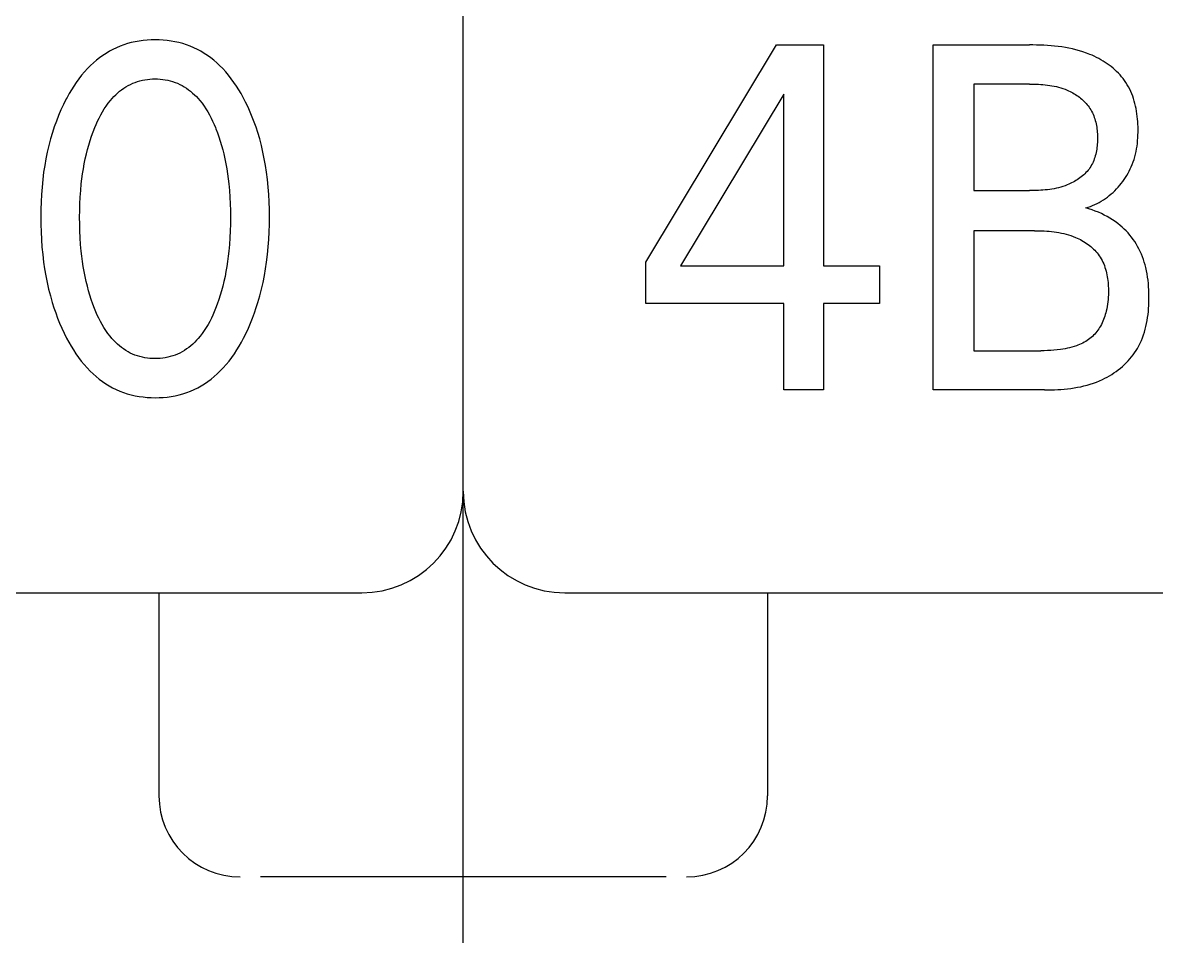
# Model space of a CAD drawing. Extents: x 10 to 879, y 6 to 221.
# Drawn here: x 662.065 to 666.148, y 133.055 to 136.345 of the extents above; entities that cross this region are included whole.
import ezdxf

# ---------------------------------------------------------------- set-up
doc = ezdxf.new("R2010")
doc.units = 0
doc.header["$LTSCALE"] = 5
doc.header["$MEASUREMENT"] = 0
doc.layers.get('0').update_dxf_attribs({"linetype": 'CONTINUOUS'})

msp = doc.modelspace()

# ---------------------------------------------------------------- linework, layer by layer
at = {"color": 7, "linetype": 'Continuous'}
for p, q in [((663.6518, 97.5377), (663.6518, 193.2585)), ((663.6518, 133.2686), (663.6518, 193.2585)), ((663.6518, 97.5377), (663.6518, 193.2585)), ((663.6518, 133.2686), (663.6518, 193.2585)), ((662.4424, 136.2692), (662.4288, 136.2649)), ((662.4562, 136.2729), (662.4424, 136.2692)), ((662.4702, 136.2761), (662.4562, 136.2729)), ((662.4844, 136.2786), (662.4702, 136.2761)), ((662.4986, 136.2805), (662.4844, 136.2786)), ((662.513, 136.2819), (662.4986, 136.2805)), ((662.5274, 136.2827), (662.513, 136.2819)), ((662.5418, 136.283), (662.5274, 136.2827)), ((662.5562, 136.2827), (662.5418, 136.283)), ((662.5707, 136.2819), (662.5562, 136.2827)), ((662.585, 136.2805), (662.5707, 136.2819)), ((662.5993, 136.2786), (662.585, 136.2805)), ((662.6135, 136.2761), (662.5993, 136.2786)), ((662.6276, 136.273), (662.6135, 136.2761)), ((662.6414, 136.2692), (662.6276, 136.273)), ((662.6551, 136.2649), (662.6414, 136.2692)), ((662.3652, 136.2342), (662.3534, 136.2264)), ((662.3773, 136.2415), (662.3652, 136.2342)), ((662.3897, 136.2482), (662.3773, 136.2415)), ((662.4024, 136.2543), (662.3897, 136.2482)), ((662.4154, 136.2599), (662.4024, 136.2543)), ((662.4288, 136.2649), (662.4154, 136.2599)), ((662.6686, 136.2599), (662.6551, 136.2649)), ((662.6815, 136.2543), (662.6686, 136.2599)), ((662.6942, 136.2482), (662.6815, 136.2543)), ((662.7066, 136.2415), (662.6942, 136.2482)), ((662.7188, 136.2342), (662.7066, 136.2415)), ((662.7306, 136.2264), (662.7188, 136.2342)), ((664.3094, 135.4827), (664.7804, 136.2645)), ((664.7804, 136.2645), (664.9492, 136.2645)), ((664.9492, 136.2645), (664.9492, 135.4686)), ((665.3451, 135.0223), (665.3451, 136.2645)), ((665.3451, 136.2645), (665.6911, 136.2645)), ((665.7041, 136.2644), (665.6911, 136.2645)), ((665.7171, 136.2642), (665.7041, 136.2644)), ((665.7301, 136.2639), (665.7171, 136.2642)), ((665.7431, 136.2633), (665.7301, 136.2639)), ((665.7561, 136.2626), (665.7431, 136.2633)), ((665.7691, 136.2617), (665.7561, 136.2626)), ((665.7821, 136.2605), (665.7691, 136.2617)), ((665.795, 136.259), (665.7821, 136.2605)), ((665.8079, 136.2573), (665.795, 136.259)), ((665.8208, 136.2553), (665.8079, 136.2573)), ((665.8336, 136.2529), (665.8208, 136.2553)), ((665.8463, 136.2502), (665.8336, 136.2529)), ((665.859, 136.2471), (665.8463, 136.2502)), ((665.8715, 136.2436), (665.859, 136.2471)), ((665.884, 136.2397), (665.8715, 136.2436)), ((665.8964, 136.2354), (665.884, 136.2397)), ((665.9086, 136.2306), (665.8964, 136.2354)), ((665.9168, 136.2271), (665.9086, 136.2306)), ((662.3096, 136.1906), (662.2983, 136.1793)), ((662.32, 136.2002), (662.3096, 136.1906)), ((662.3307, 136.2094), (662.32, 136.2002)), ((662.3419, 136.2181), (662.3307, 136.2094)), ((662.3534, 136.2264), (662.3419, 136.2181)), ((662.7421, 136.2182), (662.7306, 136.2264)), ((662.7532, 136.2094), (662.7421, 136.2182)), ((662.7639, 136.2002), (662.7532, 136.2094)), ((662.7743, 136.1906), (662.7639, 136.2002)), ((662.7856, 136.1793), (662.7743, 136.1906)), ((665.9249, 136.2235), (665.9168, 136.2271)), ((665.9329, 136.2195), (665.9249, 136.2235)), ((665.9408, 136.2154), (665.9329, 136.2195)), ((665.9486, 136.2111), (665.9408, 136.2154)), ((665.9563, 136.2065), (665.9486, 136.2111)), ((665.9638, 136.2018), (665.9563, 136.2065)), ((665.9712, 136.1968), (665.9638, 136.2018)), ((665.9784, 136.1917), (665.9712, 136.1968)), ((665.9855, 136.1863), (665.9784, 136.1917)), ((662.2772, 136.1553), (662.2674, 136.1427)), ((662.2875, 136.1675), (662.2772, 136.1553)), ((662.2983, 136.1793), (662.2875, 136.1675)), ((662.7963, 136.1675), (662.7856, 136.1793)), ((662.8066, 136.1553), (662.7963, 136.1675)), ((662.8164, 136.1427), (662.8066, 136.1553)), ((665.9924, 136.1807), (665.9855, 136.1863)), ((665.9991, 136.175), (665.9924, 136.1807)), ((666.0055, 136.169), (665.9991, 136.175)), ((666.0118, 136.1628), (666.0055, 136.169)), ((666.0178, 136.1565), (666.0118, 136.1628)), ((666.0235, 136.1499), (666.0178, 136.1565)), ((666.029, 136.1432), (666.0235, 136.1499)), ((662.249, 136.1165), (662.2405, 136.103)), ((662.258, 136.1297), (662.249, 136.1165)), ((662.2674, 136.1427), (662.258, 136.1297)), ((662.4212, 136.1031), (662.4288, 136.1086)), ((662.4288, 136.1086), (662.4367, 136.1137)), ((662.4367, 136.1137), (662.4448, 136.1184)), ((662.4448, 136.1184), (662.453, 136.1226)), ((662.453, 136.1226), (662.4613, 136.1264)), ((662.4613, 136.1264), (662.4698, 136.1297)), ((662.4698, 136.1297), (662.4785, 136.1327)), ((662.4785, 136.1327), (662.4872, 136.1352)), ((662.4872, 136.1352), (662.4961, 136.1373)), ((662.4961, 136.1373), (662.5052, 136.1391)), ((662.5052, 136.1391), (662.5142, 136.1404)), ((662.5142, 136.1404), (662.5234, 136.1414)), ((662.5234, 136.1414), (662.5326, 136.1419)), ((662.5326, 136.1419), (662.5418, 136.1421)), ((662.5418, 136.1421), (662.551, 136.1419)), ((662.551, 136.1419), (662.5602, 136.1414)), ((662.5602, 136.1414), (662.5693, 136.1404)), ((662.5693, 136.1404), (662.5784, 136.1391)), ((662.5784, 136.1391), (662.5874, 136.1373)), ((662.5874, 136.1373), (662.5963, 136.1352)), ((662.5963, 136.1352), (662.6051, 136.1327)), ((662.6051, 136.1327), (662.6138, 136.1297)), ((662.6138, 136.1297), (662.6222, 136.1264)), ((662.6222, 136.1264), (662.6305, 136.1226)), ((662.6305, 136.1226), (662.6388, 136.1184)), ((662.6388, 136.1184), (662.6469, 136.1137)), ((662.6469, 136.1137), (662.6547, 136.1086)), ((662.6547, 136.1086), (662.6624, 136.1031)), ((662.8257, 136.1297), (662.8164, 136.1427)), ((662.8346, 136.1165), (662.8257, 136.1297)), ((662.8431, 136.1029), (662.8346, 136.1165)), ((665.4913, 136.1236), (665.4913, 135.7398)), ((665.6911, 136.1236), (665.4913, 136.1236)), ((665.6911, 136.1236), (665.6993, 136.1236)), ((665.6993, 136.1236), (665.7074, 136.1235)), ((665.7074, 136.1235), (665.7156, 136.1232)), ((665.7156, 136.1232), (665.7238, 136.1229)), ((665.7238, 136.1229), (665.7319, 136.1224)), ((665.7319, 136.1224), (665.7401, 136.1218)), ((665.7401, 136.1218), (665.7483, 136.121)), ((665.7483, 136.121), (665.7564, 136.1201)), ((665.7564, 136.1201), (665.7645, 136.119)), ((665.7645, 136.119), (665.7725, 136.1176)), ((665.7725, 136.1176), (665.7806, 136.1161)), ((665.7806, 136.1161), (665.7885, 136.1143)), ((665.7885, 136.1143), (665.7965, 136.1123)), ((665.7965, 136.1123), (665.8043, 136.1101)), ((665.8043, 136.1101), (665.8121, 136.1075)), ((665.8121, 136.1075), (665.8198, 136.1047)), ((666.0342, 136.1362), (666.029, 136.1432)), ((666.0391, 136.1291), (666.0342, 136.1362)), ((666.0439, 136.1214), (666.0391, 136.1291)), ((666.0485, 136.1134), (666.0439, 136.1214)), ((666.0527, 136.1053), (666.0485, 136.1134)), ((662.2217, 136.0699), (662.2119, 136.0504)), ((662.2246, 136.0752), (662.2217, 136.0699)), ((662.2323, 136.0892), (662.2246, 136.0752)), ((662.2405, 136.103), (662.2323, 136.0892)), ((662.3806, 136.0642), (662.3867, 136.0713)), ((662.3867, 136.0713), (662.3931, 136.0782)), ((662.3931, 136.0782), (662.3998, 136.0849)), ((662.3998, 136.0849), (662.4067, 136.0913)), ((662.4067, 136.0913), (662.4138, 136.0974)), ((662.4138, 136.0974), (662.4212, 136.1031)), ((662.6624, 136.1031), (662.6697, 136.0974)), ((662.6697, 136.0974), (662.6769, 136.0913)), ((662.6769, 136.0913), (662.6838, 136.0849)), ((662.6838, 136.0849), (662.6904, 136.0782)), ((662.6904, 136.0782), (662.6968, 136.0713)), ((662.6968, 136.0713), (662.703, 136.0642)), ((662.8513, 136.0892), (662.8431, 136.1029)), ((662.859, 136.0752), (662.8513, 136.0892)), ((662.868, 136.0578), (662.859, 136.0752)), ((664.8061, 136.0875), (664.4344, 135.4686)), ((664.8061, 135.4686), (664.8061, 136.0875)), ((665.8198, 136.1047), (665.8274, 136.1016)), ((665.8274, 136.1016), (665.8326, 136.0993)), ((665.8326, 136.0993), (665.8377, 136.0969)), ((665.8377, 136.0969), (665.8427, 136.0943)), ((665.8427, 136.0943), (665.8477, 136.0916)), ((665.8477, 136.0916), (665.8526, 136.0888)), ((665.8526, 136.0888), (665.8574, 136.0858)), ((665.8574, 136.0858), (665.8621, 136.0827)), ((665.8621, 136.0827), (665.8667, 136.0794)), ((665.8667, 136.0794), (665.8713, 136.076)), ((665.8713, 136.076), (665.8757, 136.0725)), ((665.8757, 136.0725), (665.88, 136.0689)), ((665.88, 136.0689), (665.8842, 136.0652)), ((665.8842, 136.0652), (665.8882, 136.0613)), ((666.0565, 136.097), (666.0527, 136.1053)), ((666.0601, 136.0885), (666.0565, 136.097)), ((666.0634, 136.0799), (666.0601, 136.0885)), ((666.0664, 136.0711), (666.0634, 136.0799)), ((666.0691, 136.0622), (666.0664, 136.0711)), ((662.2027, 136.0307), (662.1941, 136.0107)), ((662.2119, 136.0504), (662.2027, 136.0307)), ((662.352, 136.0232), (662.3585, 136.0339)), ((662.3585, 136.0339), (662.3654, 136.0443)), ((662.3654, 136.0443), (662.3728, 136.0544)), ((662.3728, 136.0544), (662.3806, 136.0642)), ((662.703, 136.0642), (662.7108, 136.0544)), ((662.7108, 136.0544), (662.7182, 136.0443)), ((662.7182, 136.0443), (662.7251, 136.0339)), ((662.7251, 136.0339), (662.7316, 136.0232)), ((662.8765, 136.0402), (662.868, 136.0578)), ((662.8845, 136.0224), (662.8765, 136.0402)), ((665.8882, 136.0613), (665.8921, 136.0573)), ((665.8921, 136.0573), (665.8958, 136.0532)), ((665.8958, 136.0532), (665.8994, 136.0489)), ((665.8994, 136.0489), (665.9029, 136.0446)), ((665.9029, 136.0446), (665.9061, 136.0402)), ((665.9061, 136.0402), (665.9092, 136.0356)), ((665.9092, 136.0356), (665.9123, 136.0305)), ((665.9123, 136.0305), (665.9152, 136.0254)), ((665.9152, 136.0254), (665.9179, 136.0201)), ((666.0715, 136.0533), (666.0691, 136.0622)), ((666.0737, 136.0442), (666.0715, 136.0533)), ((666.0756, 136.035), (666.0737, 136.0442)), ((666.0772, 136.0257), (666.0756, 136.035)), ((666.0787, 136.0164), (666.0772, 136.0257)), ((662.1861, 135.9904), (662.1788, 135.9699)), ((662.1941, 136.0107), (662.1861, 135.9904)), ((662.3294, 135.9785), (662.3345, 135.9899)), ((662.3345, 135.9899), (662.34, 136.0012)), ((662.34, 136.0012), (662.3458, 136.0123)), ((662.3458, 136.0123), (662.352, 136.0232)), ((662.7316, 136.0232), (662.7378, 136.0123)), ((662.7378, 136.0123), (662.7436, 136.0012)), ((662.7436, 136.0012), (662.749, 135.9899)), ((662.749, 135.9899), (662.7542, 135.9785)), ((662.892, 136.0044), (662.8845, 136.0224)), ((662.899, 135.9862), (662.892, 136.0044)), ((662.9055, 135.9678), (662.899, 135.9862)), ((665.9179, 136.0201), (665.9204, 136.0147)), ((665.9204, 136.0147), (665.9227, 136.0092)), ((665.9227, 136.0092), (665.9248, 136.0036)), ((665.9248, 136.0036), (665.9267, 135.998)), ((665.9267, 135.998), (665.9284, 135.9922)), ((665.9284, 135.9922), (665.9299, 135.9864)), ((665.9299, 135.9864), (665.9313, 135.9805)), ((666.0798, 136.007), (666.0787, 136.0164)), ((666.0808, 135.9976), (666.0798, 136.007)), ((666.0815, 135.9882), (666.0808, 135.9976)), ((666.0821, 135.9788), (666.0815, 135.9882)), ((662.172, 135.9492), (662.1651, 135.9258)), ((662.1788, 135.9699), (662.172, 135.9492)), ((662.3127, 135.9358), (662.3184, 135.9514)), ((662.3184, 135.9514), (662.3245, 135.9669)), ((662.3245, 135.9669), (662.3294, 135.9785)), ((662.7542, 135.9785), (662.7591, 135.9669)), ((662.7591, 135.9669), (662.7607, 135.9628)), ((662.7607, 135.9628), (662.7665, 135.9479)), ((662.7665, 135.9479), (662.7718, 135.933)), ((662.9116, 135.9492), (662.9055, 135.9678)), ((662.9185, 135.9258), (662.9116, 135.9492)), ((665.9313, 135.9805), (665.9325, 135.9745)), ((665.9325, 135.9745), (665.9335, 135.9685)), ((665.9335, 135.9685), (665.9344, 135.9625)), ((665.9344, 135.9625), (665.9351, 135.9564)), ((665.9351, 135.9564), (665.9356, 135.9503)), ((665.9356, 135.9503), (665.936, 135.9441)), ((665.936, 135.9441), (665.9363, 135.9379)), ((666.0824, 135.9693), (666.0821, 135.9788)), ((666.0823, 135.9398), (666.0825, 135.9498)), ((666.0826, 135.9599), (666.0824, 135.9693)), ((666.0825, 135.9498), (666.0826, 135.9599)), ((662.1588, 135.9021), (662.1533, 135.8783)), ((662.1651, 135.9258), (662.1588, 135.9021)), ((662.2983, 135.8881), (662.3027, 135.9041)), ((662.3027, 135.9041), (662.3075, 135.92)), ((662.3075, 135.92), (662.3127, 135.9358)), ((662.7718, 135.933), (662.7767, 135.9179)), ((662.7767, 135.9179), (662.7813, 135.9026)), ((662.7813, 135.9026), (662.7855, 135.8873)), ((662.9248, 135.9021), (662.9185, 135.9258)), ((662.9303, 135.8783), (662.9248, 135.9021)), ((665.9357, 135.9071), (665.9351, 135.901)), ((665.9361, 135.9132), (665.9357, 135.9071)), ((665.9363, 135.9194), (665.9361, 135.9132)), ((665.9363, 135.9379), (665.9364, 135.9317)), ((665.9364, 135.9255), (665.9363, 135.9194)), ((665.9364, 135.9317), (665.9364, 135.9255)), ((666.0788, 135.9002), (666.08, 135.91)), ((666.08, 135.91), (666.081, 135.9199)), ((666.081, 135.9199), (666.0818, 135.9298)), ((666.0818, 135.9298), (666.0823, 135.9398)), ((662.1533, 135.8783), (662.1484, 135.8543)), ((662.2902, 135.8542), (662.2942, 135.8719)), ((662.2942, 135.8719), (662.2983, 135.8881)), ((662.7855, 135.8873), (662.7894, 135.8719)), ((662.7894, 135.8719), (662.7934, 135.8542)), ((662.9352, 135.8543), (662.9303, 135.8783)), ((665.9285, 135.8652), (665.9268, 135.8595)), ((665.9301, 135.871), (665.9285, 135.8652)), ((665.9314, 135.8769), (665.9301, 135.871)), ((665.9326, 135.8829), (665.9314, 135.8769)), ((665.9336, 135.8888), (665.9326, 135.8829)), ((665.9344, 135.8949), (665.9336, 135.8888)), ((665.9351, 135.901), (665.9344, 135.8949)), ((666.0681, 135.8523), (666.0709, 135.8617)), ((666.0709, 135.8617), (666.0733, 135.8712)), ((666.0733, 135.8712), (666.0754, 135.8808)), ((666.0754, 135.8808), (666.0773, 135.8904)), ((666.0773, 135.8904), (666.0788, 135.9002)), ((662.1441, 135.8302), (662.1404, 135.806)), ((662.1484, 135.8543), (662.1441, 135.8302)), ((662.2834, 135.8184), (662.2866, 135.8363)), ((662.2866, 135.8363), (662.2902, 135.8542)), ((662.7934, 135.8542), (662.797, 135.8363)), ((662.797, 135.8363), (662.8002, 135.8184)), ((662.9395, 135.8302), (662.9352, 135.8543)), ((662.9431, 135.806), (662.9395, 135.8302)), ((665.9092, 135.8223), (665.9059, 135.8177)), ((665.9124, 135.8273), (665.9092, 135.8223)), ((665.9153, 135.8324), (665.9124, 135.8273)), ((665.918, 135.8376), (665.9153, 135.8324)), ((665.9205, 135.8429), (665.918, 135.8376)), ((665.9228, 135.8483), (665.9205, 135.8429)), ((665.9249, 135.8539), (665.9228, 135.8483)), ((665.9268, 135.8595), (665.9249, 135.8539)), ((666.0547, 135.8178), (666.0583, 135.8257)), ((666.0583, 135.8257), (666.0616, 135.8338)), ((666.0616, 135.8338), (666.0651, 135.843)), ((666.0651, 135.843), (666.0681, 135.8523)), ((662.1371, 135.7794), (662.1345, 135.7527)), ((662.1404, 135.806), (662.1371, 135.7794)), ((662.276, 135.7642), (662.2781, 135.7823)), ((662.2781, 135.7823), (662.2806, 135.8004)), ((662.2806, 135.8004), (662.2834, 135.8184)), ((662.8002, 135.8184), (662.803, 135.8004)), ((662.803, 135.8004), (662.8054, 135.7823)), ((662.8054, 135.7823), (662.8075, 135.7642)), ((662.9465, 135.7794), (662.9431, 135.806)), ((662.9491, 135.7527), (662.9465, 135.7794)), ((665.8638, 135.7791), (665.8588, 135.776)), ((665.8686, 135.7823), (665.8638, 135.7791)), ((665.8733, 135.7857), (665.8686, 135.7823)), ((665.878, 135.7892), (665.8733, 135.7857)), ((665.8824, 135.7929), (665.878, 135.7892)), ((665.8868, 135.7967), (665.8824, 135.7929)), ((665.891, 135.8006), (665.8868, 135.7967)), ((665.895, 135.8047), (665.891, 135.8006)), ((665.8988, 135.8089), (665.895, 135.8047)), ((665.9025, 135.8133), (665.8988, 135.8089)), ((665.9059, 135.8177), (665.9025, 135.8133)), ((666.0277, 135.7728), (666.0328, 135.7799)), ((666.0328, 135.7799), (666.0377, 135.7872)), ((666.0377, 135.7872), (666.0423, 135.7947)), ((666.0423, 135.7947), (666.0467, 135.8023)), ((666.0467, 135.8023), (666.0508, 135.81)), ((666.0508, 135.81), (666.0547, 135.8178)), ((662.1345, 135.7527), (662.1324, 135.726)), ((662.2721, 135.7162), (662.2738, 135.7402)), ((662.2738, 135.7402), (662.276, 135.7642)), ((662.8075, 135.7642), (662.8098, 135.7402)), ((662.8098, 135.7402), (662.8115, 135.7162)), ((662.9511, 135.726), (662.9491, 135.7527)), ((665.4913, 135.7398), (665.6911, 135.7398)), ((665.6993, 135.7398), (665.6911, 135.7398)), ((665.7074, 135.7399), (665.6993, 135.7398)), ((665.7155, 135.7401), (665.7074, 135.7399)), ((665.7237, 135.7405), (665.7155, 135.7401)), ((665.7318, 135.7409), (665.7237, 135.7405)), ((665.7399, 135.7415), (665.7318, 135.7409)), ((665.7481, 135.7422), (665.7399, 135.7415)), ((665.7562, 135.7431), (665.7481, 135.7422)), ((665.7642, 135.7441), (665.7562, 135.7431)), ((665.7723, 135.7454), (665.7642, 135.7441)), ((665.7803, 135.7468), (665.7723, 135.7454)), ((665.7883, 135.7485), (665.7803, 135.7468)), ((665.7962, 135.7503), (665.7883, 135.7485)), ((665.8041, 135.7525), (665.7962, 135.7503)), ((665.8119, 135.7548), (665.8041, 135.7525)), ((665.8197, 135.7575), (665.8119, 135.7548)), ((665.8274, 135.7604), (665.8197, 135.7575)), ((665.8328, 135.7627), (665.8274, 135.7604)), ((665.8381, 135.765), (665.8328, 135.7627)), ((665.8434, 135.7676), (665.8381, 135.765)), ((665.8486, 135.7702), (665.8434, 135.7676)), ((665.8537, 135.7731), (665.8486, 135.7702)), ((665.8588, 135.776), (665.8537, 135.7731)), ((665.9924, 135.7335), (665.9988, 135.7396)), ((665.9988, 135.7396), (666.005, 135.7459)), ((666.005, 135.7459), (666.011, 135.7523)), ((666.011, 135.7523), (666.0168, 135.759)), ((666.0168, 135.759), (666.0223, 135.7658)), ((666.0223, 135.7658), (666.0277, 135.7728)), ((662.131, 135.6992), (662.1302, 135.6724)), ((662.1324, 135.726), (662.131, 135.6992)), ((662.2709, 135.6921), (662.2721, 135.7162)), ((662.8115, 135.7162), (662.8127, 135.6921)), ((662.9525, 135.6992), (662.9511, 135.726)), ((662.9534, 135.6724), (662.9525, 135.6992)), ((665.9348, 135.6935), (665.9426, 135.6976)), ((665.9426, 135.6976), (665.9502, 135.702)), ((665.9502, 135.702), (665.9577, 135.7066)), ((665.9577, 135.7066), (665.965, 135.7115)), ((665.965, 135.7115), (665.9721, 135.7167)), ((665.9721, 135.7167), (665.979, 135.7221)), ((665.979, 135.7221), (665.9858, 135.7277)), ((665.9858, 135.7277), (665.9924, 135.7335)), ((662.1302, 135.6724), (662.1299, 135.6456)), ((662.27, 135.6438), (662.2702, 135.668)), ((662.2702, 135.668), (662.2709, 135.6921)), ((662.8127, 135.6921), (662.8134, 135.668)), ((662.8134, 135.668), (662.8136, 135.6438)), ((662.9537, 135.6456), (662.9534, 135.6724)), ((665.894, 135.6773), (665.9025, 135.6799)), ((665.9057, 135.674), (665.894, 135.6773)), ((665.9025, 135.6799), (665.9107, 135.6828)), ((665.9172, 135.6703), (665.9057, 135.674)), ((665.9107, 135.6828), (665.9189, 135.6861)), ((665.9286, 135.6662), (665.9172, 135.6703)), ((665.9189, 135.6861), (665.9269, 135.6896)), ((665.9269, 135.6896), (665.9348, 135.6935)), ((665.9398, 135.6617), (665.9286, 135.6662)), ((665.9504, 135.6571), (665.9398, 135.6617)), ((665.9609, 135.652), (665.9504, 135.6571)), ((662.1299, 135.6456), (662.1302, 135.6183)), ((662.1302, 135.6183), (662.131, 135.5911)), ((662.2702, 135.6194), (662.27, 135.6438)), ((662.2709, 135.5949), (662.2702, 135.6194)), ((662.8134, 135.6194), (662.8127, 135.5949)), ((662.8136, 135.6438), (662.8134, 135.6194)), ((662.9526, 135.5912), (662.9534, 135.6184)), ((662.9534, 135.6184), (662.9537, 135.6456)), ((665.9711, 135.6466), (665.9609, 135.652)), ((665.9812, 135.6409), (665.9711, 135.6466)), ((665.9908, 135.6349), (665.9812, 135.6409)), ((666.0002, 135.6286), (665.9908, 135.6349)), ((666.0094, 135.6219), (666.0002, 135.6286)), ((666.0182, 135.6148), (666.0094, 135.6219)), ((662.131, 135.5911), (662.1324, 135.5638)), ((662.272, 135.5704), (662.2709, 135.5949)), ((662.8127, 135.5949), (662.8115, 135.5704)), ((662.9512, 135.564), (662.9526, 135.5912)), ((665.4913, 135.5954), (665.4913, 135.1632)), ((665.7093, 135.5954), (665.4913, 135.5954)), ((665.7093, 135.5954), (665.7181, 135.5954)), ((665.7181, 135.5954), (665.727, 135.5952)), ((665.727, 135.5952), (665.7359, 135.595)), ((665.7359, 135.595), (665.7447, 135.5946)), ((665.7447, 135.5946), (665.7536, 135.5941)), ((665.7536, 135.5941), (665.7625, 135.5934)), ((665.7625, 135.5934), (665.7713, 135.5926)), ((665.7713, 135.5926), (665.7801, 135.5916)), ((665.7801, 135.5916), (665.7889, 135.5903)), ((665.7889, 135.5903), (665.7977, 135.5889)), ((665.7977, 135.5889), (665.8064, 135.5872)), ((665.8064, 135.5872), (665.8151, 135.5853)), ((665.8151, 135.5853), (665.8237, 135.5832)), ((665.8237, 135.5832), (665.8322, 135.5807)), ((665.8322, 135.5807), (665.8407, 135.578)), ((665.8407, 135.578), (665.8491, 135.575)), ((665.8491, 135.575), (665.8574, 135.5716)), ((666.0257, 135.6083), (666.0182, 135.6148)), ((666.0329, 135.6016), (666.0257, 135.6083)), ((666.0398, 135.5947), (666.0329, 135.6016)), ((666.0465, 135.5875), (666.0398, 135.5947)), ((666.053, 135.58), (666.0465, 135.5875)), ((666.0591, 135.5723), (666.053, 135.58)), ((662.1324, 135.5638), (662.1343, 135.5366)), ((662.1343, 135.5366), (662.137, 135.5095)), ((662.2737, 135.546), (662.272, 135.5704)), ((662.276, 135.5217), (662.2737, 135.546)), ((662.8098, 135.546), (662.8076, 135.5217)), ((662.8115, 135.5704), (662.8098, 135.546)), ((662.9466, 135.5098), (662.9492, 135.5369)), ((662.9492, 135.5369), (662.9512, 135.564)), ((665.8574, 135.5716), (665.8633, 135.569)), ((665.8633, 135.569), (665.8691, 135.5663)), ((665.8691, 135.5663), (665.8749, 135.5633)), ((665.8749, 135.5633), (665.8806, 135.5602)), ((665.8806, 135.5602), (665.8862, 135.557)), ((665.8862, 135.557), (665.8917, 135.5535)), ((665.8917, 135.5535), (665.8971, 135.5499)), ((665.8971, 135.5499), (665.9024, 135.5462)), ((665.9024, 135.5462), (665.9075, 135.5423)), ((665.9075, 135.5423), (665.9125, 135.5382)), ((665.9125, 135.5382), (665.9173, 135.534)), ((665.9173, 135.534), (665.922, 135.5296)), ((666.065, 135.5644), (666.0591, 135.5723)), ((666.0706, 135.5563), (666.065, 135.5644)), ((666.0758, 135.548), (666.0706, 135.5563)), ((666.081, 135.5391), (666.0758, 135.548)), ((666.0858, 135.53), (666.081, 135.5391)), ((662.137, 135.5095), (662.1403, 135.4824)), ((662.278, 135.5033), (662.276, 135.5217)), ((662.2804, 135.4849), (662.278, 135.5033)), ((662.8055, 135.5033), (662.8031, 135.4849)), ((662.8076, 135.5217), (662.8055, 135.5033)), ((662.9433, 135.4828), (662.9466, 135.5098)), ((665.922, 135.5296), (665.9266, 135.5251)), ((665.9266, 135.5251), (665.9309, 135.5205)), ((665.9309, 135.5205), (665.935, 135.5156)), ((665.935, 135.5156), (665.939, 135.5107)), ((665.939, 135.5107), (665.9427, 135.5056)), ((665.9427, 135.5056), (665.9462, 135.5003)), ((665.9462, 135.5003), (665.9497, 135.4945)), ((665.9497, 135.4945), (665.953, 135.4886)), ((666.0903, 135.5207), (666.0858, 135.53)), ((666.0944, 135.5113), (666.0903, 135.5207)), ((666.0983, 135.5018), (666.0944, 135.5113)), ((666.1018, 135.4921), (666.0983, 135.5018)), ((662.1403, 135.4824), (662.1439, 135.4579)), ((662.1439, 135.4579), (662.1481, 135.4334)), ((662.2832, 135.4666), (662.2804, 135.4849)), ((662.2864, 135.4484), (662.2832, 135.4666)), ((662.8004, 135.4666), (662.7972, 135.4484)), ((662.8031, 135.4849), (662.8004, 135.4666)), ((662.9355, 135.4338), (662.9397, 135.4582)), ((662.9397, 135.4582), (662.9433, 135.4828)), ((664.3094, 135.3331), (664.3094, 135.4827)), ((664.4344, 135.4686), (664.8061, 135.4686)), ((664.9492, 135.4686), (665.1513, 135.4686)), ((665.1513, 135.4686), (665.1513, 135.3331)), ((665.953, 135.4886), (665.956, 135.4825)), ((665.956, 135.4825), (665.9587, 135.4763)), ((665.9587, 135.4763), (665.9612, 135.4699)), ((665.9612, 135.4699), (665.9635, 135.4635)), ((665.9635, 135.4635), (665.9655, 135.457)), ((665.9655, 135.457), (665.9674, 135.4503)), ((666.105, 135.4823), (666.1018, 135.4921)), ((666.1078, 135.4725), (666.105, 135.4823)), ((666.1104, 135.4626), (666.1078, 135.4725)), ((666.113, 135.4512), (666.1104, 135.4626)), ((662.1481, 135.4334), (662.1529, 135.409)), ((662.2899, 135.4303), (662.2864, 135.4484)), ((662.2939, 135.4122), (662.2899, 135.4303)), ((662.2979, 135.3958), (662.2939, 135.4122)), ((662.7897, 135.4122), (662.7857, 135.3958)), ((662.7937, 135.4303), (662.7897, 135.4122)), ((662.7972, 135.4484), (662.7937, 135.4303)), ((662.9307, 135.4094), (662.9355, 135.4338)), ((665.9674, 135.4503), (665.969, 135.4436)), ((665.969, 135.4436), (665.9705, 135.4368)), ((665.9705, 135.4368), (665.9717, 135.43)), ((665.9717, 135.43), (665.9728, 135.4231)), ((665.9728, 135.4231), (665.9737, 135.4162)), ((665.9737, 135.4162), (665.9744, 135.4093)), ((666.1152, 135.4399), (666.113, 135.4512)), ((666.117, 135.4284), (666.1152, 135.4399)), ((666.1186, 135.4169), (666.117, 135.4284)), ((666.1198, 135.4054), (666.1186, 135.4169)), ((662.1529, 135.409), (662.1583, 135.3848)), ((662.1583, 135.3848), (662.1645, 135.3607)), ((662.3022, 135.3795), (662.2979, 135.3958)), ((662.307, 135.3633), (662.3022, 135.3795)), ((662.7813, 135.3795), (662.7766, 135.3633)), ((662.7857, 135.3958), (662.7813, 135.3795)), ((662.9191, 135.3611), (662.9252, 135.3852)), ((662.9252, 135.3852), (662.9307, 135.4094)), ((665.9744, 135.4093), (665.975, 135.4023)), ((665.975, 135.4023), (665.9754, 135.3954)), ((665.9754, 135.3954), (665.9757, 135.3884)), ((665.9758, 135.3729), (665.9756, 135.3644)), ((665.9757, 135.3884), (665.9758, 135.3815)), ((665.9758, 135.3815), (665.9758, 135.3729)), ((666.1207, 135.3937), (666.1198, 135.4054)), ((666.1214, 135.3821), (666.1207, 135.3937)), ((666.1218, 135.3704), (666.1214, 135.3821)), ((662.1645, 135.3607), (662.1713, 135.3369)), ((662.1713, 135.3369), (662.1773, 135.3181)), ((662.3121, 135.3472), (662.307, 135.3633)), ((662.3177, 135.3313), (662.3121, 135.3472)), ((662.3237, 135.3155), (662.3177, 135.3313)), ((662.7659, 135.3313), (662.7598, 135.3155)), ((662.7714, 135.3472), (662.7659, 135.3313)), ((662.7766, 135.3633), (662.7714, 135.3472)), ((662.9063, 135.3184), (662.9123, 135.3373)), ((662.9123, 135.3373), (662.9191, 135.3611)), ((664.8061, 135.3331), (664.3094, 135.3331)), ((664.8061, 135.0223), (664.8061, 135.3331)), ((664.9492, 135.3331), (664.9492, 135.0223)), ((665.1513, 135.3331), (664.9492, 135.3331)), ((665.9727, 135.3306), (665.9713, 135.3223)), ((665.9737, 135.339), (665.9727, 135.3306)), ((665.9746, 135.3474), (665.9737, 135.339)), ((665.9752, 135.3559), (665.9746, 135.3474)), ((665.9756, 135.3644), (665.9752, 135.3559)), ((666.1212, 135.3261), (666.1216, 135.3369)), ((666.1216, 135.3369), (666.1219, 135.3478)), ((666.1219, 135.3586), (666.1218, 135.3704)), ((666.1219, 135.3478), (666.1219, 135.3586)), ((662.1773, 135.3181), (662.1837, 135.2994)), ((662.1837, 135.2994), (662.1905, 135.2809)), ((662.3286, 135.3036), (662.3237, 135.3155)), ((662.3337, 135.2918), (662.3286, 135.3036)), ((662.3392, 135.2802), (662.3337, 135.2918)), ((662.7498, 135.2918), (662.7444, 135.2802)), ((662.755, 135.3036), (662.7498, 135.2918)), ((662.7598, 135.3155), (662.755, 135.3036)), ((662.893, 135.2811), (662.8999, 135.2997)), ((662.8999, 135.2997), (662.9063, 135.3184)), ((665.9646, 135.2934), (665.9627, 135.2873)), ((665.9663, 135.2996), (665.9646, 135.2934)), ((665.9679, 135.3058), (665.9663, 135.2996)), ((665.9697, 135.314), (665.9679, 135.3058)), ((665.9713, 135.3223), (665.9697, 135.314)), ((666.1169, 135.2829), (666.1184, 135.2936)), ((666.1184, 135.2936), (666.1196, 135.3044)), ((666.1196, 135.3044), (666.1205, 135.3153)), ((666.1205, 135.3153), (666.1212, 135.3261)), ((662.1905, 135.2809), (662.1979, 135.2626)), ((662.1979, 135.2626), (662.2058, 135.2445)), ((662.345, 135.2688), (662.3392, 135.2802)), ((662.3512, 135.2576), (662.345, 135.2688)), ((662.3577, 135.2466), (662.3512, 135.2576)), ((662.7324, 135.2576), (662.7259, 135.2466)), ((662.7386, 135.2688), (662.7324, 135.2576)), ((662.7444, 135.2802), (662.7386, 135.2688)), ((662.8778, 135.2446), (662.8857, 135.2628)), ((662.8857, 135.2628), (662.893, 135.2811)), ((665.9475, 135.252), (665.9442, 135.2465)), ((665.9505, 135.2577), (665.9475, 135.252)), ((665.9533, 135.2634), (665.9505, 135.2577)), ((665.956, 135.2693), (665.9533, 135.2634)), ((665.9584, 135.2752), (665.956, 135.2693)), ((665.9607, 135.2812), (665.9584, 135.2752)), ((665.9627, 135.2873), (665.9607, 135.2812)), ((666.1083, 135.2406), (666.1109, 135.2511)), ((666.1109, 135.2511), (666.1132, 135.2616)), ((666.1132, 135.2616), (666.1152, 135.2722)), ((666.1152, 135.2722), (666.1169, 135.2829)), ((662.2058, 135.2445), (662.2142, 135.2266)), ((662.2142, 135.2266), (662.223, 135.2089)), ((662.223, 135.2089), (662.2308, 135.1945)), ((662.3647, 135.2358), (662.3577, 135.2466)), ((662.3721, 135.2254), (662.3647, 135.2358)), ((662.3799, 135.2152), (662.3721, 135.2254)), ((662.3861, 135.2079), (662.3799, 135.2152)), ((662.3925, 135.2008), (662.3861, 135.2079)), ((662.6975, 135.2079), (662.6911, 135.2008)), ((662.7036, 135.2152), (662.6975, 135.2079)), ((662.7115, 135.2254), (662.7036, 135.2152)), ((662.7189, 135.2358), (662.7115, 135.2254)), ((662.7259, 135.2466), (662.7189, 135.2358)), ((662.8528, 135.1945), (662.8605, 135.2089)), ((662.8605, 135.2089), (662.8694, 135.2267)), ((662.8694, 135.2267), (662.8778, 135.2446)), ((665.9138, 135.2109), (665.9093, 135.2072)), ((665.9182, 135.2148), (665.9138, 135.2109)), ((665.9224, 135.2189), (665.9182, 135.2148)), ((665.9265, 135.2231), (665.9224, 135.2189)), ((665.9304, 135.2275), (665.9265, 135.2231)), ((665.9341, 135.2321), (665.9304, 135.2275)), ((665.9376, 135.2368), (665.9341, 135.2321)), ((665.941, 135.2416), (665.9376, 135.2368)), ((665.9442, 135.2465), (665.941, 135.2416)), ((666.0945, 135.2003), (666.0985, 135.2101)), ((666.0985, 135.2101), (666.1021, 135.2201)), ((666.1021, 135.2201), (666.1054, 135.2303)), ((666.1054, 135.2303), (666.1083, 135.2406)), ((662.2308, 135.1945), (662.2389, 135.1803)), ((662.2389, 135.1803), (662.2475, 135.1663)), ((662.3991, 135.194), (662.3925, 135.2008)), ((662.406, 135.1874), (662.3991, 135.194)), ((662.4132, 135.1811), (662.406, 135.1874)), ((662.4206, 135.1752), (662.4132, 135.1811)), ((662.4282, 135.1696), (662.4206, 135.1752)), ((662.4361, 135.1643), (662.4282, 135.1696)), ((662.6553, 135.1696), (662.6474, 135.1643)), ((662.663, 135.1752), (662.6553, 135.1696)), ((662.6704, 135.1811), (662.663, 135.1752)), ((662.6776, 135.1874), (662.6704, 135.1811)), ((662.6845, 135.194), (662.6776, 135.1874)), ((662.6911, 135.2008), (662.6845, 135.194)), ((662.8362, 135.1663), (662.8447, 135.1803)), ((662.8447, 135.1803), (662.8528, 135.1945)), ((665.803, 135.1677), (665.7914, 135.1662)), ((665.8114, 135.1689), (665.803, 135.1677)), ((665.8196, 135.1704), (665.8114, 135.1689)), ((665.8279, 135.1721), (665.8196, 135.1704)), ((665.8361, 135.1739), (665.8279, 135.1721)), ((665.8442, 135.1761), (665.8361, 135.1739)), ((665.8523, 135.1785), (665.8442, 135.1761)), ((665.8603, 135.1812), (665.8523, 135.1785)), ((665.8662, 135.1833), (665.8603, 135.1812)), ((665.872, 135.1856), (665.8662, 135.1833)), ((665.8777, 135.1881), (665.872, 135.1856)), ((665.8833, 135.1908), (665.8777, 135.1881)), ((665.8888, 135.1937), (665.8833, 135.1908)), ((665.8942, 135.1968), (665.8888, 135.1937)), ((665.8995, 135.2001), (665.8942, 135.1968)), ((665.9046, 135.2036), (665.8995, 135.2001)), ((665.9093, 135.2072), (665.9046, 135.2036)), ((666.0752, 135.1638), (666.0801, 135.1718)), ((666.0801, 135.1718), (666.0853, 135.1811)), ((666.0853, 135.1811), (666.0901, 135.1906)), ((666.0901, 135.1906), (666.0945, 135.2003)), ((662.2475, 135.1663), (662.2564, 135.1526)), ((662.2564, 135.1526), (662.2658, 135.1393)), ((662.2658, 135.1393), (662.2757, 135.1262)), ((662.2757, 135.1262), (662.286, 135.1136)), ((662.4443, 135.1595), (662.4361, 135.1643)), ((662.4526, 135.155), (662.4443, 135.1595)), ((662.4609, 135.1512), (662.4526, 135.155)), ((662.4694, 135.1477), (662.4609, 135.1512)), ((662.4781, 135.1447), (662.4694, 135.1477)), ((662.4869, 135.1421), (662.4781, 135.1447)), ((662.4959, 135.1399), (662.4869, 135.1421)), ((662.5049, 135.1381), (662.4959, 135.1399)), ((662.5141, 135.1368), (662.5049, 135.1381)), ((662.5233, 135.1358), (662.5141, 135.1368)), ((662.5325, 135.1352), (662.5233, 135.1358)), ((662.5418, 135.135), (662.5325, 135.1352)), ((662.5511, 135.1352), (662.5418, 135.135)), ((662.5603, 135.1358), (662.5511, 135.1352)), ((662.5695, 135.1368), (662.5603, 135.1358)), ((662.5786, 135.1381), (662.5695, 135.1368)), ((662.5877, 135.1399), (662.5786, 135.1381)), ((662.5967, 135.1421), (662.5877, 135.1399)), ((662.6055, 135.1447), (662.5967, 135.1421)), ((662.6141, 135.1477), (662.6055, 135.1447)), ((662.6226, 135.1512), (662.6141, 135.1477)), ((662.631, 135.155), (662.6226, 135.1512)), ((662.6393, 135.1595), (662.631, 135.155)), ((662.6474, 135.1643), (662.6393, 135.1595)), ((662.7978, 135.1136), (662.8081, 135.1262)), ((662.8081, 135.1262), (662.8179, 135.1393)), ((662.8179, 135.1393), (662.8273, 135.1527)), ((662.8273, 135.1527), (662.8362, 135.1663)), ((665.4913, 135.1632), (665.7328, 135.1632)), ((665.7445, 135.1633), (665.7328, 135.1632)), ((665.7563, 135.1636), (665.7445, 135.1633)), ((665.768, 135.1642), (665.7563, 135.1636)), ((665.7797, 135.165), (665.768, 135.1642)), ((665.7914, 135.1662), (665.7797, 135.165)), ((666.0398, 135.1197), (666.0464, 135.1266)), ((666.0464, 135.1266), (666.0527, 135.1336)), ((666.0527, 135.1336), (666.0588, 135.1409)), ((666.0588, 135.1409), (666.0645, 135.1483)), ((666.0645, 135.1483), (666.07, 135.156)), ((666.07, 135.156), (666.0752, 135.1638)), ((662.286, 135.1136), (662.2969, 135.1014)), ((662.2969, 135.1014), (662.3083, 135.0896)), ((662.3083, 135.0896), (662.3186, 135.0797)), ((662.7653, 135.0797), (662.7756, 135.0896)), ((662.7756, 135.0896), (662.787, 135.1014)), ((662.787, 135.1014), (662.7978, 135.1136)), ((665.9959, 135.0833), (666.0037, 135.0888)), ((666.0037, 135.0888), (666.0113, 135.0945)), ((666.0113, 135.0945), (666.0188, 135.1005)), ((666.0188, 135.1005), (666.026, 135.1067)), ((666.026, 135.1067), (666.033, 135.1131)), ((666.033, 135.1131), (666.0398, 135.1197)), ((662.3186, 135.0797), (662.3294, 135.0702)), ((662.3294, 135.0702), (662.3406, 135.0612)), ((662.3406, 135.0612), (662.3521, 135.0527)), ((662.3521, 135.0527), (662.3639, 135.0446)), ((662.3639, 135.0446), (662.3761, 135.0371)), ((662.7078, 135.0371), (662.72, 135.0446)), ((662.72, 135.0446), (662.7318, 135.0526)), ((662.7318, 135.0526), (662.7434, 135.0612)), ((662.7434, 135.0612), (662.7545, 135.0702)), ((662.7545, 135.0702), (662.7653, 135.0797)), ((665.9104, 135.0426), (665.9217, 135.0462)), ((665.9217, 135.0462), (665.9328, 135.0503)), ((665.9328, 135.0503), (665.9438, 135.0548)), ((665.9438, 135.0548), (665.9547, 135.0597)), ((665.9547, 135.0597), (665.9632, 135.0639)), ((665.9632, 135.0639), (665.9716, 135.0683)), ((665.9716, 135.0683), (665.9798, 135.073)), ((665.9798, 135.073), (665.9879, 135.078)), ((665.9879, 135.078), (665.9959, 135.0833)), ((662.3761, 135.0371), (662.3886, 135.0301)), ((662.3886, 135.0301), (662.4014, 135.0237)), ((662.4014, 135.0237), (662.4145, 135.018)), ((662.4145, 135.018), (662.428, 135.0128)), ((662.428, 135.0128), (662.4417, 135.0084)), ((662.4417, 135.0084), (662.4556, 135.0045)), ((662.4556, 135.0045), (662.4697, 135.0013)), ((662.6141, 135.0013), (662.6282, 135.0045)), ((662.6282, 135.0045), (662.6421, 135.0083)), ((662.6421, 135.0083), (662.6559, 135.0128)), ((662.6559, 135.0128), (662.6694, 135.018)), ((662.6694, 135.018), (662.6825, 135.0237)), ((662.6825, 135.0237), (662.6953, 135.0301)), ((662.6953, 135.0301), (662.7078, 135.0371)), ((664.9492, 135.0223), (664.8061, 135.0223)), ((665.7457, 135.0223), (665.3451, 135.0223)), ((665.7457, 135.0223), (665.7575, 135.0224)), ((665.7575, 135.0224), (665.7693, 135.0226)), ((665.7693, 135.0226), (665.7812, 135.0229)), ((665.7812, 135.0229), (665.7931, 135.0235)), ((665.7931, 135.0235), (665.805, 135.0242)), ((665.805, 135.0242), (665.8169, 135.0252)), ((665.8169, 135.0252), (665.8288, 135.0264)), ((665.8288, 135.0264), (665.8406, 135.0278)), ((665.8406, 135.0278), (665.8524, 135.0295)), ((665.8524, 135.0295), (665.8642, 135.0315)), ((665.8642, 135.0315), (665.8759, 135.0337)), ((665.8759, 135.0337), (665.8875, 135.0363)), ((665.8875, 135.0363), (665.899, 135.0393)), ((665.899, 135.0393), (665.9104, 135.0426)), ((662.4697, 135.0013), (662.4839, 134.9987)), ((662.4839, 134.9987), (662.4983, 134.9967)), ((662.4983, 134.9967), (662.5127, 134.9953)), ((662.5127, 134.9953), (662.5273, 134.9944)), ((662.5273, 134.9944), (662.5418, 134.9941)), ((662.5418, 134.9941), (662.5564, 134.9944)), ((662.5564, 134.9944), (662.5709, 134.9952)), ((662.5709, 134.9952), (662.5854, 134.9966)), ((662.5854, 134.9966), (662.5998, 134.9986)), ((662.5998, 134.9986), (662.6141, 135.0013)), ((653.0568, 134.2916), (663.2865, 134.2916)), ((662.5558, 134.2916), (662.5558, 133.5609)), ((664.0172, 134.2916), (674.2469, 134.2916)), ((664.7478, 134.2916), (664.7478, 133.5609)), ((663.6518, 133.2686), (662.9211, 133.2686)), ((664.3825, 133.2686), (663.6518, 133.2686))]:
    msp.add_line(p, q, dxfattribs=at)
for centre, radius, start, end in [((663.2865, 134.657), 0.3653, 270, 0), ((664.0172, 134.657), 0.3653, 180, 270), ((662.848, 133.5609), 0.2923, 180, 270), ((664.4556, 133.5609), 0.2923, 270, 0)]:
    msp.add_arc(centre, radius, start, end, dxfattribs=at)

doc.saveas('drawing.dxf')
